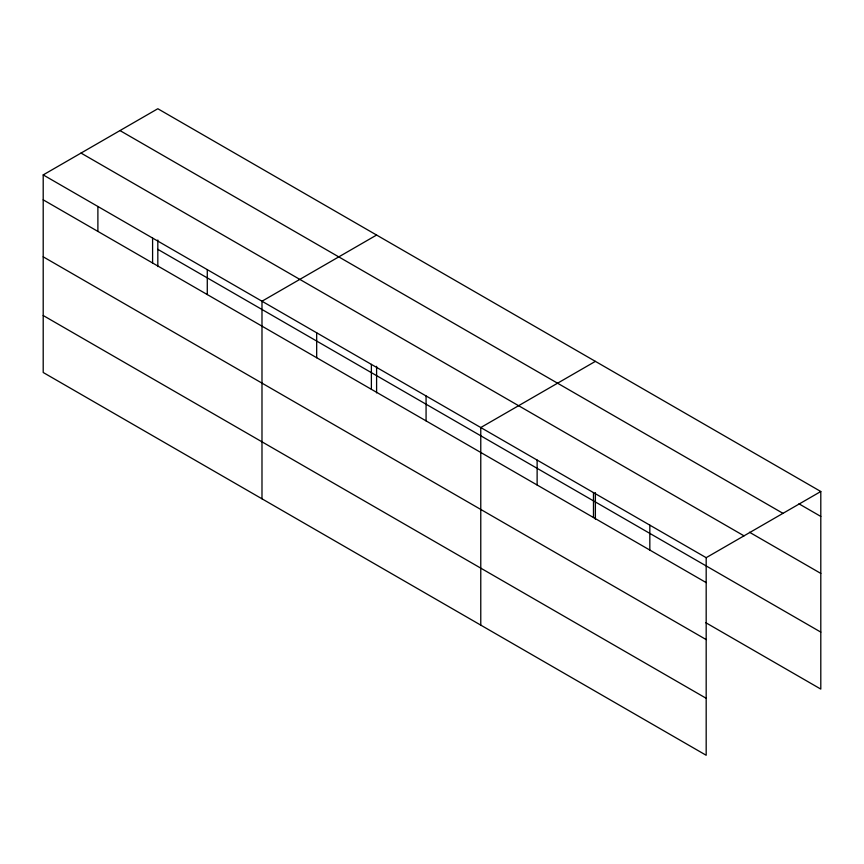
<?xml version="1.0" encoding="UTF-8"?>
<svg xmlns="http://www.w3.org/2000/svg" width="864" height="864" viewBox="0 0 864 864"><rect width="100%" height="100%" fill="white"/><g stroke="black" fill="none" stroke-linecap="round" stroke-linejoin="round"><path stroke-width="1.3" d="M706.18 639.587L706.18 557.68L43.2 174.906L43.2 372.492L706.18 755.266L706.18 639.587L43.2 256.813M705.791 622.696L820.8 689.094L820.8 491.508L157.82 108.734L43.2 174.906M376.596 235.051L261.986 301.223L261.986 498.809M595.382 361.368L480.773 427.54L480.773 625.126M706.18 557.68L820.8 491.508M798.952 503.82L820.8 516.434M119.988 130.572L782.978 513.346M749.498 532.246L820.8 573.415M81.022 153.068L744.012 535.842M157.82 249.34L820.8 632.113M43.2 199.832L706.18 582.606M43.2 315.511L706.18 698.285M649.825 525.139L649.825 550.066M595.382 492.631L595.382 519.199M593.482 492.61L593.482 517.536M537.127 460.069L537.127 484.996M426.071 395.96L426.071 420.887M376.596 366.314L376.596 392.882M371.38 364.381L371.38 389.308M316.678 332.802L316.678 357.728M207.284 269.644L207.284 294.57M157.82 240.008L157.82 266.566M152.593 238.064L152.593 262.991M97.891 206.485L97.891 231.412"/></g></svg>
